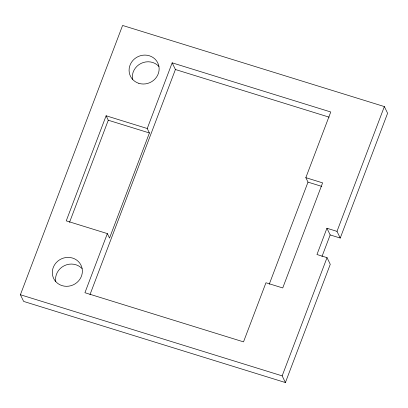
<?xml version="1.0" encoding="UTF-8"?>
<svg xmlns="http://www.w3.org/2000/svg" width="408" height="408" viewBox="0 0 408 408"><rect width="100%" height="100%" fill="white"/><g stroke="black" fill="none" stroke-linecap="round" stroke-linejoin="round"><path stroke-width="0.61" d="M326.93 228.251L316.96 254.521L327.027 257.642L330.271 264.323L285.406 382.551L23.644 301.425L20.4 294.744L122.594 25.449L384.356 106.575L387.6 113.256L340.241 238.053L330.174 234.931L326.93 228.251L336.998 231.367L340.241 238.053M147.242 128.515L106.116 115.77L66.239 220.861L107.36 233.606L109.523 238.063L149.404 132.972L147.242 128.515L172.166 62.832L330.76 111.986L305.837 177.669L308.004 182.126L269.244 284.243M69.528 222.35L108.283 120.227L106.116 115.77M107.36 233.606L84.93 292.72L243.52 341.873L265.955 282.759L282.734 287.956L322.611 182.866L305.837 177.669M89.979 294.637L175.415 69.518L172.166 62.832M321.978 256.535L330.174 234.931M285.406 382.551L282.163 375.87L327.027 257.642M336.998 231.367L384.356 106.575M175.415 69.518L329.144 117.162M108.283 120.227L149.404 132.972M308.004 182.126L321.779 186.395M20.4 294.744L282.163 375.87M132.534 79.351A15.208 14.29 -25.9 0 1 141.091 63.393A15.208 14.29 -25.9 0 1 158.936 66.478M82.166 268.739A15.208 14.29 -25.9 0 1 62.108 285.646A15.208 14.29 -25.9 0 1 57.752 261.176A15.208 14.29 -25.9 0 1 82.166 268.739A15.208 14.29 -25.9 0 0 64.321 265.695A15.208 14.29 -25.9 0 0 55.763 281.653M138.878 83.349A15.208 14.29 -25.9 0 0 158.936 66.443A15.208 14.29 -25.9 0 0 134.523 58.874A15.208 14.29 -25.9 0 0 138.878 83.349"/></g></svg>
